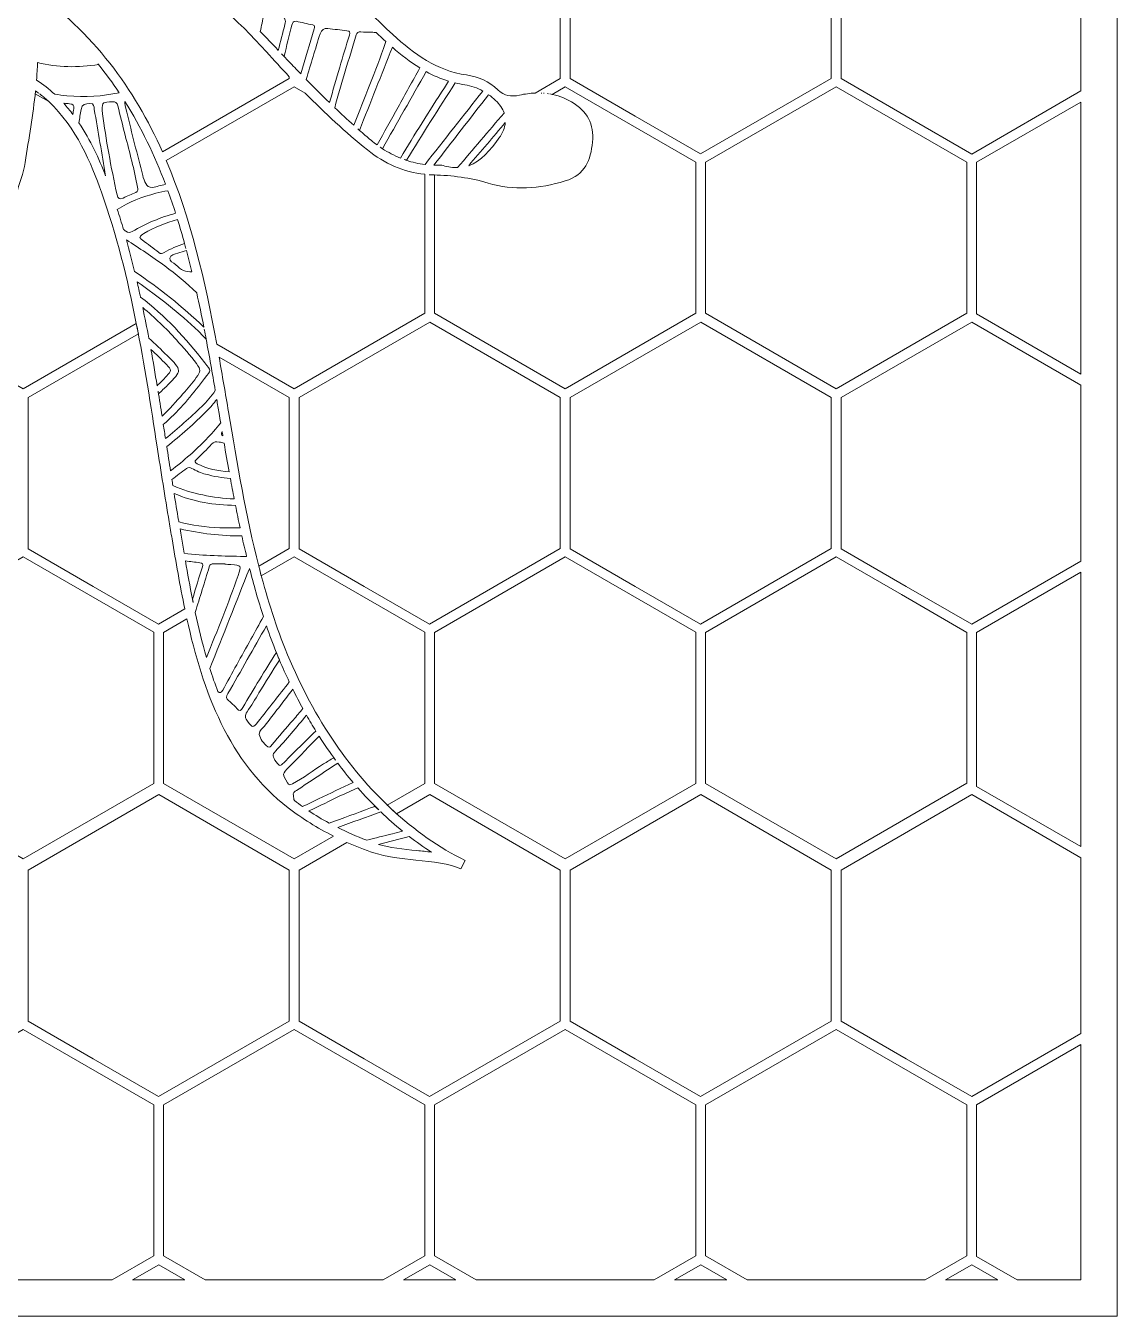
# Model space of a CAD drawing. Extents: x 40 to 2961, y -2960 to -39.
# Drawn here: x 1848 to 2961, y -2960 to -1644 of the extents above; entities that cross this region are included whole.
import ezdxf

# ---------------------------------------------------------------- set-up
doc = ezdxf.new("R2010")
doc.units = 0
doc.header["$MEASUREMENT"] = 0
doc.layers.add('Layer 1', color=7, linetype='Continuous')

msp = doc.modelspace()

# ---------------------------------------------------------------- linework, layer by layer
at = {"layer": 'Layer 1', "lineweight": 0}
for points in [[(40.1, -39.4), (40.1, -2960), (2960.8, -2960), (2960.8, -39.4), (40.1, -39.4)], [(2536.2, -1774.8), (2469.6, -1736.4), (2403.1, -1698), (2403.1, -1543.9), (2536.3, -1467), (2669.4, -1543.9), (2669.4, -1697.9), (2536.2, -1774.8)], [(2923.7, -1710.6), (2812.5, -1774.9), (2745.8, -1736.4), (2679.3, -1698), (2679.3, -1543.9), (2812.5, -1467), (2923.7, -1531.3), (2923.7, -1710.6)], [(2674.3, -2014.2), (2541.1, -1937.3), (2541.1, -1783.3), (2674.4, -1706.4), (2741, -1744.8), (2807.6, -1783.3), (2807.6, -1937.2), (2674.3, -2014.2)], [(2923.7, -1999.4), (2817.4, -1938), (2817.4, -1783.3), (2923.7, -1721.9), (2923.7, -1999.4)], [(2193.4, -2215.8), (2126.9, -2177.4), (2126.9, -2023.3), (2260.1, -1946.4), (2393.2, -2023.3), (2393.2, -2177.3), (2260, -2254.2), (2193.4, -2215.8)], [(2403.1, -2023.3), (2536.3, -1946.4), (2669.4, -2023.3), (2669.4, -2177.3), (2536.2, -2254.2), (2469.6, -2215.8), (2403.1, -2177.4), (2403.1, -2023.3)], [(2923.7, -2190), (2812.5, -2254.3), (2745.8, -2215.8), (2679.3, -2177.4), (2679.3, -2023.3), (2812.5, -1946.4), (2923.7, -2010.7), (2923.7, -2190)], [(1712.5, -2416.7), (1712.5, -2262.7), (1845.7, -2185.8), (1912.3, -2224.2), (1978.8, -2262.6), (1978.8, -2416.7), (1845.7, -2493.6), (1712.5, -2416.7)], [(2264.9, -2416.7), (2264.9, -2262.7), (2398.2, -2185.8), (2464.8, -2224.2), (2531.3, -2262.6), (2531.3, -2416.7), (2398.1, -2493.6), (2264.9, -2416.7)], [(2541.1, -2416.7), (2541.1, -2262.7), (2674.4, -2185.8), (2741, -2224.2), (2807.6, -2262.7), (2807.6, -2416.6), (2674.3, -2493.6), (2541.1, -2416.7)], [(2923.7, -2481.2), (2817.4, -2419.8), (2817.4, -2262.7), (2923.7, -2201.3), (2923.7, -2481.2)], [(1850.7, -2505.1), (1983.9, -2428.2), (2117, -2505.1), (2117, -2659.1), (1983.8, -2736), (1917.2, -2697.6), (1850.7, -2659.2), (1850.7, -2505.1)], [(2403.1, -2505.1), (2536.3, -2428.2), (2669.4, -2505.1), (2669.4, -2659.1), (2536.2, -2736), (2469.6, -2697.6), (2403.1, -2659.2), (2403.1, -2505.1)], [(2923.7, -2671.8), (2812.5, -2736.1), (2745.8, -2697.6), (2679.3, -2659.2), (2679.3, -2505.1), (2812.5, -2428.2), (2923.7, -2492.5), (2923.7, -2671.8)], [(1755, -2923), (1712.5, -2898.5), (1712.5, -2744.5), (1845.7, -2667.6), (1912.3, -2706), (1978.8, -2744.4), (1978.8, -2898.5), (1936.4, -2923), (1755, -2923)], [(2031.2, -2923), (1988.7, -2898.5), (1988.7, -2744.5), (2122, -2667.6), (2188.5, -2706), (2255.1, -2744.4), (2255.1, -2898.5), (2212.6, -2923), (2031.2, -2923)], [(2307.4, -2923), (2264.9, -2898.5), (2264.9, -2744.5), (2398.2, -2667.6), (2464.8, -2706), (2531.3, -2744.4), (2531.3, -2898.5), (2488.8, -2923), (2307.4, -2923)], [(2583.6, -2923), (2541.1, -2898.5), (2541.1, -2744.5), (2674.4, -2667.6), (2741, -2706), (2807.6, -2744.5), (2807.6, -2898.4), (2765, -2923), (2583.6, -2923)], [(2923.7, -2923), (2858.7, -2923), (2817.4, -2899.2), (2817.4, -2744.5), (2923.7, -2683.1), (2923.7, -2923)], [(1957.2, -2923), (1983.9, -2907.6), (2010.5, -2923), (1957.2, -2923)], [(2233.4, -2923), (2260.1, -2907.6), (2286.7, -2923), (2233.4, -2923)], [(2509.6, -2923), (2536.3, -2907.6), (2563, -2923), (2509.6, -2923)], [(2785.8, -2923), (2812.5, -2907.6), (2839.2, -2923), (2785.8, -2923)]]:
    msp.add_lwpolyline(points, dxfattribs=at)
for points, knots in [([(2367.6, -1712.7), (2362.3, -1713), (2357, -1713.7), (2351.7, -1714.8), (2342.8, -1716.8), (2336.4, -1716), (2329.5, -1709.3), (2320.9, -1700.9), (2309.4, -1696), (2297.6, -1694.3), (2267.2, -1690), (2244.3, -1672.9), (2222.5, -1653.1), (2188.2, -1621.9), (2158.5, -1586.3), (2126.9, -1552.7), (2126.9, -1552.7), (2126.9, -1552.8), (2126.9, -1552.8), (2126.9, -1552.8), (2126.9, -1543.9), (2126.9, -1543.9), (2126.9, -1543.9), (2128, -1543.3), (2128, -1543.3), (2126.9, -1543.2), (2125.8, -1543), (2124.7, -1542.9), (2124.2, -1542.8), (2123.8, -1542.7), (2123.3, -1542.6), (2123.8, -1542.7), (2124.2, -1542.8), (2124.7, -1542.9), (2195.8, -1551.9), (2265.3, -1543.6), (2332.6, -1521.4), (2332.6, -1521.4), (2332.7, -1521.3), (2332.8, -1521.3), (2337.5, -1520.1), (2342.3, -1518.8), (2347.2, -1517.3), (2347.2, -1517.3), (2393.2, -1543.9), (2393.2, -1543.9), (2393.2, -1543.9), (2393.2, -1697.9), (2393.2, -1697.9), (2393.2, -1697.9), (2367.6, -1712.7), (2367.6, -1712.7)], [0, 0, 0, 0, 1, 1, 1, 2, 2, 2, 3, 3, 3, 4, 4, 4, 5, 5, 5, 6, 6, 6, 7, 7, 7, 8, 8, 8, 9, 9, 9, 10, 10, 10, 11, 11, 11, 12, 12, 12, 13, 13, 13, 14, 14, 14, 15, 15, 15, 16, 16, 16, 17, 17, 17, 17]), ([(1856.1, -1543.6), (1856.2, -1542.6), (1856.2, -1541.7), (1856.3, -1540.7), (1856.3, -1540.7), (1869.8, -1532.9), (1869.8, -1532.9), (1868.5, -1532.7), (1867.2, -1532.5), (1866, -1532.5), (1869.9, -1532.7), (1873.7, -1533.6), (1877.5, -1534.6), (1963.8, -1557.3), (2034.3, -1604.6), (2093.6, -1670.6), (2101.3, -1679.2), (2109.1, -1687.7), (2117, -1696.1), (2117, -1696.1), (2117, -1697.9), (2117, -1697.9), (2117, -1697.9), (1987.7, -1772.6), (1987.7, -1772.6), (1987.7, -1772.6), (1987.7, -1772.6), (1987.7, -1772.6), (1959.1, -1708.5), (1917.7, -1651.1), (1853.5, -1606.4), (1853.5, -1606.4), (1853.4, -1606.5), (1853.4, -1606.5), (1853.7, -1585.6), (1853.8, -1564.6), (1856.1, -1543.6)], [0, 0, 0, 0, 1, 1, 1, 2, 2, 2, 3, 3, 3, 4, 4, 4, 5, 5, 5, 6, 6, 6, 7, 7, 7, 8, 8, 8, 9, 9, 9, 10, 10, 10, 11, 11, 11, 12, 12, 12, 12]), ([(2105.7, -1669.2), (2099.7, -1662.8), (2093.6, -1656.3), (2087.4, -1650), (2088.5, -1644.2), (2089.8, -1638.4), (2091.1, -1632.7), (2092, -1628.9), (2093.7, -1627.8), (2097.3, -1629.4), (2101, -1631.1), (2104.8, -1632.4), (2108.6, -1633.9), (2112.7, -1635.6), (2113.8, -1638.2), (2112.6, -1642.8), (2110.3, -1651.6), (2108, -1660.4), (2105.7, -1669.2)], [0, 0, 0, 0, 1, 1, 1, 2, 2, 2, 3, 3, 3, 4, 4, 4, 5, 5, 5, 6, 6, 6, 6]), ([(2128.8, -1693.3), (2124.6, -1689), (2120.5, -1684.7), (2116.4, -1680.4), (2114, -1677.8), (2111.5, -1675.3), (2109.1, -1672.8), (2110, -1673.6), (2110.8, -1674.5), (2111.6, -1675.3), (2114.3, -1664.7), (2117, -1654.1), (2119.7, -1643.4), (2120.2, -1641.3), (2120.8, -1639.1), (2123.9, -1639.6), (2129.6, -1640.8), (2135.3, -1642), (2141, -1643.3), (2143.5, -1643.9), (2142.6, -1645.5), (2142.2, -1647.1), (2137.7, -1662.5), (2133.2, -1677.9), (2128.8, -1693.3)], [0, 0, 0, 0, 1, 1, 1, 2, 2, 2, 3, 3, 3, 4, 4, 4, 5, 5, 5, 6, 6, 6, 7, 7, 7, 8, 8, 8, 8]), ([(2134.3, -1698.9), (2138.8, -1683.3), (2143.5, -1667.8), (2148.4, -1652.3), (2149.8, -1648), (2152.2, -1646.6), (2156.3, -1646.8), (2162.8, -1647.7), (2169.2, -1648.5), (2175.7, -1649.2), (2178.8, -1649.5), (2179.2, -1650.6), (2178.3, -1653.6), (2174.8, -1664.4), (2171.5, -1675.3), (2168.4, -1686.2), (2164.8, -1698.3), (2161.4, -1710.4), (2157.9, -1722.5), (2149.9, -1714.8), (2142.1, -1706.9), (2134.3, -1699), (2134.3, -1699), (2134.3, -1698.9), (2134.3, -1698.9)], [0, 0, 0, 0, 1, 1, 1, 2, 2, 2, 3, 3, 3, 4, 4, 4, 5, 5, 5, 6, 6, 6, 7, 7, 7, 8, 8, 8, 8]), ([(2205.6, -1651), (2208.3, -1653.6), (2211.1, -1656.2), (2213.8, -1658.7), (2214.3, -1659.3), (2214.9, -1659.7), (2215.4, -1660.2), (2215.2, -1660.9), (2215, -1661.5), (2214.8, -1662.2), (2205, -1690.4), (2193.6, -1717.9), (2182.7, -1745.6), (2176.1, -1739.7), (2169.6, -1733.8), (2163.3, -1727.7), (2169.8, -1702.7), (2177.9, -1678.1), (2185.3, -1653.4), (2186, -1650.9), (2187.4, -1650.3), (2189.9, -1650.4), (2193.6, -1650.6), (2197.4, -1650.5), (2201.1, -1650.5), (2201.1, -1650.5), (2201.1, -1650.7), (2201.1, -1650.7), (2202.6, -1650.8), (2204.1, -1650.9), (2205.6, -1651)], [0, 0, 0, 0, 1, 1, 1, 2, 2, 2, 3, 3, 3, 4, 4, 4, 5, 5, 5, 6, 6, 6, 7, 7, 7, 8, 8, 8, 9, 9, 9, 10, 10, 10, 10]), ([(2227.8, -1727.2), (2220.7, -1740.1), (2213.6, -1752.9), (2206.5, -1765.7), (2204.4, -1764.2), (2202.4, -1762.6), (2200.3, -1760.9), (2196.4, -1757.6), (2192.4, -1754.2), (2188.5, -1750.8), (2187.9, -1750.3), (2187.3, -1749.7), (2186.7, -1749.2), (2187.3, -1749.7), (2187.9, -1750.3), (2188.5, -1750.8), (2199.7, -1722.5), (2210.9, -1694.3), (2222, -1666.1), (2230.9, -1673.9), (2240.1, -1681), (2250, -1687.1), (2242.6, -1700.5), (2235.2, -1713.9), (2227.8, -1727.2)], [0, 0, 0, 0, 1, 1, 1, 2, 2, 2, 3, 3, 3, 4, 4, 4, 5, 5, 5, 6, 6, 6, 7, 7, 7, 8, 8, 8, 8]), ([(1890.4, -1715.5), (1886.2, -1715.1), (1882.1, -1714.5), (1877.9, -1714), (1872.2, -1708.7), (1866.1, -1703.8), (1859.4, -1699.6), (1859.8, -1693.6), (1860.2, -1687.7), (1860.4, -1681.7), (1880.9, -1686.8), (1901.8, -1686.9), (1922.5, -1683.6), (1922.3, -1683.4), (1922.1, -1683.2), (1921.9, -1682.9), (1922.1, -1683.2), (1922.3, -1683.4), (1922.5, -1683.6), (1922.5, -1683.6), (1922.5, -1683.6), (1922.5, -1683.6), (1930, -1692.9), (1937.1, -1702.5), (1943.6, -1712.4), (1926.7, -1716), (1909.1, -1717.3), (1890.4, -1715.5)], [0, 0, 0, 0, 1, 1, 1, 2, 2, 2, 3, 3, 3, 4, 4, 4, 5, 5, 5, 6, 6, 6, 7, 7, 7, 8, 8, 8, 9, 9, 9, 9]), ([(2256.5, -1690.9), (2263.7, -1694.8), (2271.3, -1698.1), (2279.4, -1700.6), (2277.9, -1702.8), (2276.5, -1705.1), (2275, -1707.4), (2259.8, -1731.1), (2244.7, -1754.9), (2230.2, -1779), (2223.9, -1776.5), (2217.8, -1773.3), (2211.9, -1769.5), (2211.9, -1769.5), (2211.9, -1769.5), (2211.9, -1769.5), (2211.1, -1769), (2210.4, -1768.5), (2209.7, -1768), (2210.5, -1768.5), (2211.2, -1769), (2211.9, -1769.5), (2226.8, -1743.3), (2241.6, -1717.1), (2256.5, -1690.9)], [0, 0, 0, 0, 1, 1, 1, 2, 2, 2, 3, 3, 3, 4, 4, 4, 5, 5, 5, 6, 6, 6, 7, 7, 7, 8, 8, 8, 8]), ([(1800.9, -1988.4), (1800.9, -1988.4), (1800.9, -1988.4), (1800.9, -1988.4), (1812.5, -1942.5), (1820.4, -1895.8), (1834.7, -1850.7), (1834.8, -1850.4), (1835, -1850), (1834.9, -1849.7), (1831.1, -1826.1), (1844.2, -1805.7), (1847.7, -1783.5), (1851.6, -1759.2), (1855.8, -1734.9), (1858.3, -1710.5), (1859.5, -1711.3), (1860.7, -1712.2), (1861.8, -1713), (1860.7, -1712.2), (1859.5, -1711.3), (1858.3, -1710.5), (1858.2, -1711.5), (1858.1, -1712.5), (1858, -1713.5), (1858, -1713.5), (1872, -1721.5), (1872, -1721.5), (1899.6, -1747.4), (1915.5, -1785.2), (1925.6, -1813.9), (1941, -1857.3), (1952.1, -1902.3), (1961, -1947.6), (1961, -1947.6), (1845.7, -2014.2), (1845.7, -2014.2), (1845.7, -2014.2), (1800.9, -1988.4), (1800.9, -1988.4)], [0, 0, 0, 0, 1, 1, 1, 2, 2, 2, 3, 3, 3, 4, 4, 4, 5, 5, 5, 6, 6, 6, 7, 7, 7, 8, 8, 8, 9, 9, 9, 10, 10, 10, 11, 11, 11, 12, 12, 12, 13, 13, 13, 13]), ([(2043, -1968.7), (2031.1, -1904.1), (2016.5, -1840.2), (1991.6, -1781.6), (1991.6, -1781.6), (1991.6, -1781.6), (1991.6, -1781.6), (1991.6, -1781.6), (2122, -1706.4), (2122, -1706.4), (2122, -1706.4), (2133.2, -1712.9), (2133.2, -1712.9), (2153.3, -1733.2), (2174.2, -1752.7), (2196.6, -1770.7), (2214.2, -1784.9), (2233.4, -1793.3), (2255.1, -1795.6), (2255.1, -1795.6), (2255.1, -1795.6), (2255.1, -1795.6), (2255.1, -1795.6), (2255.1, -1937.3), (2255.1, -1937.3), (2255.1, -1937.3), (2121.9, -2014.2), (2121.9, -2014.2), (2121.9, -2014.2), (2043, -1968.7), (2043, -1968.7), (2043, -1968.7), (2043, -1968.7), (2043, -1968.7)], [0, 0, 0, 0, 1, 1, 1, 2, 2, 2, 3, 3, 3, 4, 4, 4, 5, 5, 5, 6, 6, 6, 7, 7, 7, 8, 8, 8, 9, 9, 9, 10, 10, 10, 11, 11, 11, 11]), ([(2255.3, -1785.6), (2248.8, -1784.8), (2242.5, -1783.4), (2236.4, -1781.3), (2236.4, -1781.3), (2236.4, -1781.4), (2236.4, -1781.4), (2235.7, -1781.1), (2234.9, -1780.9), (2234.2, -1780.6), (2234.9, -1780.9), (2235.7, -1781.1), (2236.4, -1781.3), (2252.7, -1754.9), (2269.2, -1728.5), (2286.2, -1702.4), (2289.4, -1703.1), (2292.5, -1703.8), (2295.8, -1704.3), (2302.4, -1705.3), (2308.5, -1707.5), (2314.2, -1710.7), (2294.6, -1735.6), (2275, -1760.6), (2255.3, -1785.6)], [0, 0, 0, 0, 1, 1, 1, 2, 2, 2, 3, 3, 3, 4, 4, 4, 5, 5, 5, 6, 6, 6, 7, 7, 7, 8, 8, 8, 8]), ([(2264.9, -1937.3), (2264.9, -1937.3), (2264.9, -1796.2), (2264.9, -1796.2), (2264.6, -1796.2), (2264.3, -1796.2), (2264, -1796.2), (2282.9, -1796.8), (2301.3, -1799), (2319.6, -1804.5), (2345.7, -1812.3), (2371.8, -1810.4), (2398.1, -1802.4), (2418.9, -1796.1), (2424.1, -1780.8), (2426, -1762.8), (2428, -1744.6), (2420.4, -1730.8), (2404.6, -1721.7), (2397.5, -1717.5), (2390.1, -1715), (2382.6, -1713.7), (2383.4, -1713.8), (2384.1, -1713.9), (2384.8, -1714.1), (2384.8, -1714.1), (2398.2, -1706.4), (2398.2, -1706.4), (2398.2, -1706.4), (2464.8, -1744.8), (2464.8, -1744.8), (2464.8, -1744.8), (2531.3, -1783.2), (2531.3, -1783.2), (2531.3, -1783.2), (2531.3, -1937.3), (2531.3, -1937.3), (2531.3, -1937.3), (2398.1, -2014.2), (2398.1, -2014.2), (2398.1, -2014.2), (2264.9, -1937.3), (2264.9, -1937.3)], [0, 0, 0, 0, 1, 1, 1, 2, 2, 2, 3, 3, 3, 4, 4, 4, 5, 5, 5, 6, 6, 6, 7, 7, 7, 8, 8, 8, 9, 9, 9, 10, 10, 10, 11, 11, 11, 12, 12, 12, 13, 13, 13, 14, 14, 14, 14]), ([(1865.3, -1715.7), (1864.3, -1714.9), (1863.3, -1714.2), (1862.3, -1713.4), (1863.3, -1714.2), (1864.3, -1714.9), (1865.3, -1715.7)], [0, 0, 0, 0, 1, 1, 1, 2, 2, 2, 2]), ([(1868.7, -1718.6), (1867.7, -1717.7), (1866.6, -1716.8), (1865.6, -1715.9), (1866.6, -1716.8), (1867.7, -1717.7), (1868.7, -1718.6)], [0, 0, 0, 0, 1, 1, 1, 2, 2, 2, 2]), ([(1872, -1721.5), (1870.9, -1720.5), (1869.8, -1719.6), (1868.7, -1718.6), (1869.8, -1719.6), (1870.9, -1720.5), (1872, -1721.5)], [0, 0, 0, 0, 1, 1, 1, 2, 2, 2, 2]), ([(1897.3, -1728.9), (1897, -1730.8), (1896.7, -1732.7), (1896.5, -1734.6), (1893.5, -1730.7), (1890.4, -1726.8), (1887.1, -1723.2), (1889.4, -1723.4), (1891.2, -1723.6), (1893.1, -1723.6), (1896.7, -1723.7), (1897.8, -1725.3), (1897.3, -1728.9)], [0, 0, 0, 0, 1, 1, 1, 2, 2, 2, 3, 3, 3, 4, 4, 4, 4]), ([(1904.7, -1729.5), (1905.5, -1724), (1909.3, -1723.7), (1913.7, -1723.4), (1918.4, -1723.2), (1917.7, -1726.7), (1918.2, -1729.3), (1922.1, -1752), (1926, -1774.6), (1929.8, -1797.3), (1923.1, -1779.9), (1914.4, -1760.7), (1902.5, -1743.1), (1903.3, -1738.5), (1904, -1734), (1904.7, -1729.5)], [0, 0, 0, 0, 1, 1, 1, 2, 2, 2, 3, 3, 3, 4, 4, 4, 5, 5, 5, 5]), ([(1926.6, -1733.9), (1925.8, -1722.7), (1926.1, -1722.3), (1933.6, -1721.7), (1934.6, -1721.6), (1935.6, -1721.8), (1936.5, -1721.6), (1939.9, -1721.1), (1941.4, -1722.5), (1942.2, -1725.9), (1944.5, -1735.8), (1947.2, -1745.7), (1949.7, -1755.7), (1954.2, -1773.3), (1959, -1790.9), (1962.3, -1808.8), (1962.7, -1810.9), (1963.3, -1812.9), (1960.5, -1814.1), (1956.2, -1815.9), (1951.9, -1817.9), (1947.6, -1819.8), (1944.3, -1821.3), (1942.4, -1820.7), (1941.5, -1816.7), (1935.1, -1788.1), (1930.1, -1759.3), (1926.6, -1733.9)], [0, 0, 0, 0, 1, 1, 1, 2, 2, 2, 3, 3, 3, 4, 4, 4, 5, 5, 5, 6, 6, 6, 7, 7, 7, 8, 8, 8, 9, 9, 9, 9]), ([(1990.8, -1805.8), (1986.2, -1807), (1981.6, -1808.1), (1977.8, -1809), (1973.9, -1809.2), (1971.9, -1807.6), (1970.7, -1805.1), (1969.5, -1802.5), (1968.3, -1799.7), (1967.6, -1796.9), (1962.1, -1775.4), (1956.6, -1753.8), (1951.3, -1732.2), (1950, -1726.9), (1949.2, -1723.5), (1949.3, -1721.2), (1966.1, -1747.8), (1979.6, -1776.2), (1990.8, -1805.8)], [0, 0, 0, 0, 1, 1, 1, 2, 2, 2, 3, 3, 3, 4, 4, 4, 5, 5, 5, 6, 6, 6, 6]), ([(2320.1, -1714.4), (2322.5, -1716.1), (2324.9, -1718.1), (2327.2, -1720.3), (2331.4, -1724.3), (2334.3, -1728.6), (2335.9, -1733), (2335.9, -1733), (2335.9, -1733.1), (2335.9, -1733.1), (2320, -1751.7), (2304.3, -1770.2), (2288.5, -1788.8), (2284, -1789), (2279, -1788.3), (2273.7, -1786.7), (2272.1, -1786.2), (2270.2, -1786.4), (2268.4, -1786.4), (2267.1, -1786.4), (2265.7, -1786.4), (2264.3, -1786.3), (2282.9, -1762.3), (2301.5, -1738.3), (2320.1, -1714.4)], [0, 0, 0, 0, 1, 1, 1, 2, 2, 2, 3, 3, 3, 4, 4, 4, 5, 5, 5, 6, 6, 6, 7, 7, 7, 8, 8, 8, 8]), ([(2373.7, -1712.8), (2373.9, -1712.8), (2374.1, -1712.8), (2374.3, -1712.8), (2374.1, -1712.8), (2373.9, -1712.8), (2373.7, -1712.8)], [0, 0, 0, 0, 1, 1, 1, 2, 2, 2, 2]), ([(2376.2, -1712.9), (2376.3, -1712.9), (2376.5, -1712.9), (2376.6, -1712.9), (2376.5, -1712.9), (2376.3, -1712.9), (2376.2, -1712.9)], [0, 0, 0, 0, 1, 1, 1, 2, 2, 2, 2]), ([(2380, -1713.3), (2380.3, -1713.3), (2380.7, -1713.4), (2381, -1713.4), (2380.7, -1713.4), (2380.3, -1713.3), (2380, -1713.3)], [0, 0, 0, 0, 1, 1, 1, 2, 2, 2, 2]), ([(2337.1, -1742.8), (2336.7, -1748), (2334.6, -1753.4), (2330.7, -1758.8), (2321.9, -1771), (2312.5, -1782.3), (2299.8, -1786.8), (2312.4, -1772.2), (2324.8, -1757.5), (2337.1, -1742.8)], [0, 0, 0, 0, 1, 1, 1, 2, 2, 2, 3, 3, 3, 3]), ([(2263.8, -1796.2), (2262.3, -1796.2), (2260.8, -1796.1), (2259.4, -1796), (2260.8, -1796.1), (2262.3, -1796.2), (2263.8, -1796.2)], [0, 0, 0, 0, 1, 1, 1, 2, 2, 2, 2]), ([(1981.1, -1815), (1985.1, -1814), (1989.2, -1813.1), (1993.2, -1812.3), (1996, -1819.9), (1998.6, -1827.6), (2001.1, -1835.3), (1986, -1839.4), (1971.2, -1845.5), (1957, -1854), (1954.6, -1855.4), (1952.7, -1855.1), (1950.4, -1853.6), (1949.6, -1853), (1948.8, -1852.5), (1948, -1852), (1946, -1845.1), (1943.9, -1838.2), (1941.7, -1831.4), (1953.8, -1823.7), (1967.1, -1818.6), (1981.1, -1815)], [0, 0, 0, 0, 1, 1, 1, 2, 2, 2, 3, 3, 3, 4, 4, 4, 5, 5, 5, 6, 6, 6, 7, 7, 7, 7]), ([(2010.3, -1866.2), (2002.7, -1868.7), (1995.7, -1871.7), (1989.5, -1875.3), (1987.7, -1876.4), (1986.1, -1877), (1984.1, -1875.4), (1978.5, -1871.1), (1972.7, -1866.8), (1967, -1862.5), (1966.1, -1861.8), (1965.4, -1860.9), (1964.7, -1860.1), (1965.3, -1857.8), (1967.2, -1856.9), (1968.8, -1856), (1979.6, -1849.7), (1991.1, -1844.9), (2003.1, -1841.7), (2005.6, -1849.8), (2008, -1858), (2010.3, -1866.2), (2010.3, -1866.2), (2010.3, -1866.2), (2010.3, -1866.2), (2010.8, -1867.9), (2011.2, -1869.6), (2011.7, -1871.3), (2011.2, -1869.6), (2010.7, -1867.9), (2010.3, -1866.2)], [0, 0, 0, 0, 1, 1, 1, 2, 2, 2, 3, 3, 3, 4, 4, 4, 5, 5, 5, 6, 6, 6, 7, 7, 7, 8, 8, 8, 9, 9, 9, 10, 10, 10, 10]), ([(1990, -1889), (2001.7, -1897.5), (2012.5, -1906.6), (2022.6, -1916.4), (2025.2, -1928), (2027.6, -1939.7), (2029.9, -1951.4), (2008, -1930.4), (1984.4, -1911.7), (1959.3, -1894.7), (1956.7, -1883.9), (1953.9, -1873.1), (1950.9, -1862.4), (1964.2, -1871), (1977.3, -1879.7), (1990, -1889)], [0, 0, 0, 0, 1, 1, 1, 2, 2, 2, 3, 3, 3, 4, 4, 4, 5, 5, 5, 5]), ([(2012.2, -1873.2), (2014.1, -1880.4), (2016, -1887.7), (2017.7, -1894.9), (2011.6, -1895.6), (2006.6, -1893), (2001.3, -1887.9), (1999, -1885.7), (1994.4, -1884.5), (1995.1, -1881.1), (1995.7, -1877.7), (2000.2, -1877.1), (2003.4, -1876), (2006.3, -1875), (2009.2, -1874.1), (2012.2, -1873.2)], [0, 0, 0, 0, 1, 1, 1, 2, 2, 2, 3, 3, 3, 4, 4, 4, 5, 5, 5, 5]), ([(1994.2, -2045.7), (2007.7, -2033.1), (2019.5, -2018.6), (2030.7, -2003.8), (2037.6, -1994.6), (2037.5, -1996.6), (2030.8, -1987.8), (2011.6, -1962.6), (1990.2, -1939.8), (1965.3, -1920.8), (1964.2, -1915.6), (1963, -1910.3), (1961.8, -1905.1), (1983.6, -1920.7), (2004.9, -1936.9), (2024.3, -1955.6), (2027, -1958.2), (2029.7, -1960.9), (2032.2, -1963.7), (2031.6, -1960.4), (2031, -1957), (2030.3, -1953.6), (2031, -1957), (2031.6, -1960.4), (2032.3, -1963.8), (2032.2, -1963.8), (2032.2, -1963.8), (2032.2, -1963.7), (2035.5, -1981.1), (2038.6, -1998.6), (2041.5, -2016.1), (2037.6, -2022), (2033, -2027.4), (2027.8, -2032.3), (2015.8, -2043.7), (2003.7, -2054.8), (1990.8, -2065.1), (1990.1, -2060.4), (1989.3, -2055.6), (1988.6, -2050.8), (1990.5, -2049.1), (1992.3, -2047.4), (1994.2, -2045.7)], [0, 0, 0, 0, 1, 1, 1, 2, 2, 2, 3, 3, 3, 4, 4, 4, 5, 5, 5, 6, 6, 6, 7, 7, 7, 8, 8, 8, 9, 9, 9, 10, 10, 10, 11, 11, 11, 12, 12, 12, 13, 13, 13, 14, 14, 14, 14]), ([(1983.7, -2019.6), (1986.7, -2016.7), (1989.8, -2013.7), (1992.8, -2010.7), (2007.9, -1995.7), (2007.8, -1995.6), (1992.5, -1980.5), (1986.4, -1974.4), (1980.2, -1968.4), (1973.8, -1962.6), (1971.9, -1952.2), (1969.8, -1941.9), (1967.6, -1931.5), (1979.8, -1941.6), (1991.2, -1952.6), (2001.9, -1964.4), (2009, -1972.2), (2016.2, -1980.1), (2022.3, -1988.7), (2027, -1995.3), (2027.1, -1996.3), (2022.2, -2002.9), (2017.9, -2008.6), (2013.3, -2014.1), (2008.6, -2019.5), (2001.8, -2027.4), (1994.6, -2035), (1987.3, -2042.2), (1985.9, -2033.6), (1984.5, -2025.1), (1983.2, -2016.6), (1983.3, -2017.6), (1983.5, -2018.6), (1983.7, -2019.6)], [0, 0, 0, 0, 1, 1, 1, 2, 2, 2, 3, 3, 3, 4, 4, 4, 5, 5, 5, 6, 6, 6, 7, 7, 7, 8, 8, 8, 9, 9, 9, 10, 10, 10, 11, 11, 11, 11]), ([(1850.7, -2023.3), (1850.7, -2023.3), (1963.2, -1958.4), (1963.2, -1958.4), (1962.5, -1954.8), (1961.8, -1951.2), (1961, -1947.6), (1969.4, -1989.6), (1975.9, -2031.8), (1982.3, -2073.4), (1986.2, -2098.5), (1990.2, -2124.5), (1994.6, -2149.9), (1995.5, -2155.7), (1996.5, -2161.5), (1997.5, -2167.3), (2001.4, -2190.7), (2005.5, -2214.8), (2010.5, -2238.8), (2010.5, -2238.8), (1983.8, -2254.2), (1983.8, -2254.2), (1983.8, -2254.2), (1917.2, -2215.8), (1917.2, -2215.8), (1917.2, -2215.8), (1850.7, -2177.4), (1850.7, -2177.4), (1850.7, -2177.4), (1850.7, -2023.3), (1850.7, -2023.3)], [0, 0, 0, 0, 1, 1, 1, 2, 2, 2, 3, 3, 3, 4, 4, 4, 5, 5, 5, 6, 6, 6, 7, 7, 7, 8, 8, 8, 9, 9, 9, 10, 10, 10, 10]), ([(1982.3, -2011.3), (1980.3, -1998.9), (1978.2, -1986.5), (1975.9, -1974.1), (1981.3, -1979.1), (1986.6, -1984.3), (1991.7, -1989.6), (1997.1, -1995.4), (1997.1, -1995.7), (1991.8, -2001.5), (1988.7, -2004.9), (1985.5, -2008.1), (1982.3, -2011.3)], [0, 0, 0, 0, 1, 1, 1, 2, 2, 2, 3, 3, 3, 4, 4, 4, 4]), ([(2055, -2037.9), (2051.9, -2019.3), (2048.7, -2000.6), (2045.4, -1982), (2045.4, -1982), (2117, -2023.3), (2117, -2023.3), (2117, -2023.3), (2117, -2177.3), (2117, -2177.3), (2117, -2177.3), (2085.9, -2195.3), (2085.9, -2195.3), (2072.8, -2144.1), (2063.8, -2090.4), (2055, -2037.9)], [0, 0, 0, 0, 1, 1, 1, 2, 2, 2, 3, 3, 3, 4, 4, 4, 5, 5, 5, 5]), ([(2033, -2036.8), (2036.7, -2033.2), (2039.9, -2029.2), (2043, -2025.1), (2043.8, -2029.9), (2044.6, -2034.7), (2045.5, -2039.5), (2046, -2042.7), (2046.5, -2045.9), (2047.1, -2049.2), (2037.5, -2060.7), (2027.1, -2071.7), (2015.8, -2081.7), (2009.4, -2087.4), (2002.7, -2092.8), (1996, -2098), (1994.6, -2089.7), (1993.3, -2081.4), (1992.1, -2073.1), (2006.4, -2061.9), (2020.1, -2049.8), (2033, -2036.8)], [0, 0, 0, 0, 1, 1, 1, 2, 2, 2, 3, 3, 3, 4, 4, 4, 5, 5, 5, 6, 6, 6, 7, 7, 7, 7]), ([(2048.5, -2058), (2048.5, -2058), (2048.5, -2057.9), (2048.5, -2057.9), (2048.8, -2059.3), (2049, -2060.8), (2049.3, -2062.2), (2047.4, -2061.3), (2047.3, -2060.1), (2048.5, -2058)], [0, 0, 0, 0, 1, 1, 1, 2, 2, 2, 3, 3, 3, 3]), ([(2050.5, -2069.8), (2052.2, -2079.5), (2053.9, -2089.2), (2055.7, -2098.9), (2044.4, -2098.3), (2033.5, -2096), (2023.2, -2090.8), (2020.5, -2089.4), (2020.1, -2088.6), (2022.3, -2086.4), (2027.6, -2081.4), (2032.8, -2076.2), (2037.8, -2070.8), (2040.1, -2068.4), (2042.3, -2067.9), (2045.5, -2068.6), (2047.2, -2069), (2048.9, -2069.4), (2050.5, -2069.8)], [0, 0, 0, 0, 1, 1, 1, 2, 2, 2, 3, 3, 3, 4, 4, 4, 5, 5, 5, 6, 6, 6, 6]), ([(2012.3, -2095.6), (2014.2, -2094.1), (2015.8, -2094.8), (2017.7, -2095.6), (2022.3, -2097.7), (2026.8, -2100.2), (2031.7, -2101.4), (2040.2, -2103.7), (2048.6, -2105.1), (2056.9, -2105.7), (2058.1, -2112.7), (2059.5, -2119.7), (2060.8, -2126.7), (2050.4, -2126.2), (2039.5, -2124.9), (2028.7, -2122.6), (2018.3, -2120.4), (2007.9, -2117.6), (1998.3, -2112.9), (1998, -2110.8), (1997.6, -2108.8), (1997.3, -2106.7), (2002.3, -2103), (2007.4, -2099.4), (2012.3, -2095.6)], [0, 0, 0, 0, 1, 1, 1, 2, 2, 2, 3, 3, 3, 4, 4, 4, 5, 5, 5, 6, 6, 6, 7, 7, 7, 8, 8, 8, 8]), ([(2062.1, -2133.2), (2063.6, -2140.8), (2065.1, -2148.4), (2066.8, -2156), (2059.9, -2156), (2053, -2156.1), (2046.1, -2156), (2031.8, -2155.7), (2017.9, -2153.6), (2004.4, -2149.9), (2004.3, -2149.3), (2004.2, -2148.8), (2004.1, -2148.3), (2002.5, -2139.2), (2001, -2130.1), (1999.6, -2121), (2019.4, -2129.8), (2040.5, -2132.8), (2062.1, -2133.2)], [0, 0, 0, 0, 1, 1, 1, 2, 2, 2, 3, 3, 3, 4, 4, 4, 5, 5, 5, 6, 6, 6, 6]), ([(2068.6, -2164.4), (2070.1, -2171.5), (2071.8, -2178.4), (2073.5, -2185.4), (2072.6, -2185.3), (2071.8, -2185.3), (2071, -2185.3), (2050.5, -2184.8), (2030, -2184.7), (2009.8, -2182), (2008.8, -2176.5), (2007.9, -2171.1), (2007, -2165.7), (2006.6, -2162.8), (2006.1, -2160), (2005.6, -2157.1), (2026.4, -2162.1), (2047.4, -2164.4), (2068.6, -2164.4)], [0, 0, 0, 0, 1, 1, 1, 2, 2, 2, 3, 3, 3, 4, 4, 4, 5, 5, 5, 6, 6, 6, 6]), ([(2019, -2232.4), (2018.8, -2231.2), (2018.5, -2230.1), (2018.3, -2229), (2018.3, -2228.9), (2018.3, -2228.9), (2018.4, -2228.9), (2015.7, -2215.9), (2013.4, -2202.8), (2011.1, -2189.9), (2016, -2190.5), (2020.9, -2191.1), (2025.8, -2191.7), (2028.9, -2192), (2029.3, -2193.1), (2028.4, -2196), (2024.9, -2206.9), (2021.6, -2217.8), (2018.4, -2228.7), (2018.4, -2228.7), (2018.4, -2228.8), (2018.4, -2228.9), (2018.6, -2230.1), (2018.8, -2231.2), (2019, -2232.4)], [0, 0, 0, 0, 1, 1, 1, 2, 2, 2, 3, 3, 3, 4, 4, 4, 5, 5, 5, 6, 6, 6, 7, 7, 7, 8, 8, 8, 8]), ([(2021.1, -2242.4), (2025.8, -2226.9), (2030.7, -2211.4), (2035.4, -2195.9), (2036.1, -2193.4), (2037.5, -2192.7), (2040, -2192.8), (2043.7, -2193.1), (2047.4, -2192.9), (2051.2, -2192.9), (2051.2, -2192.9), (2051.2, -2193.2), (2051.2, -2193.2), (2053.3, -2193.3), (2055.4, -2193.4), (2057.5, -2193.6), (2068.2, -2194.5), (2068.3, -2194.6), (2064.8, -2204.7), (2055.1, -2233), (2043.6, -2260.6), (2032.6, -2288.4), (2028.2, -2273.3), (2024.4, -2257.9), (2021.1, -2242.4), (2021.1, -2242.4), (2021.1, -2242.4), (2021.1, -2242.4)], [0, 0, 0, 0, 1, 1, 1, 2, 2, 2, 3, 3, 3, 4, 4, 4, 5, 5, 5, 6, 6, 6, 7, 7, 7, 8, 8, 8, 9, 9, 9, 9]), ([(2036, -2299.7), (2049.5, -2265.7), (2062.9, -2231.8), (2076.3, -2197.8), (2076.3, -2197.7), (2076.4, -2197.6), (2076.5, -2197.5), (2080.7, -2214.1), (2085.4, -2230.5), (2090.6, -2246.6), (2090.6, -2246.6), (2090.6, -2246.6), (2090.6, -2246.6), (2086.4, -2254.3), (2082.1, -2262), (2077.9, -2269.7), (2068.3, -2287), (2058.5, -2304.3), (2049.1, -2321.8), (2047.5, -2324.5), (2046.4, -2325), (2044.1, -2322.9), (2041.2, -2315.3), (2038.5, -2307.6), (2036, -2299.7), (2036, -2299.7), (2036, -2299.7), (2036, -2299.7)], [0, 0, 0, 0, 1, 1, 1, 2, 2, 2, 3, 3, 3, 4, 4, 4, 5, 5, 5, 6, 6, 6, 7, 7, 7, 8, 8, 8, 9, 9, 9, 9]), ([(2112.7, -2279.4), (2102, -2252.6), (2093.3, -2224.3), (2085.9, -2195.3), (2086.7, -2198.6), (2087.6, -2201.9), (2088.4, -2205.1), (2088.4, -2205.1), (2122, -2185.8), (2122, -2185.8), (2122, -2185.8), (2188.5, -2224.2), (2188.5, -2224.2), (2188.5, -2224.2), (2255.1, -2262.6), (2255.1, -2262.6), (2255.1, -2262.6), (2255.1, -2416.7), (2255.1, -2416.7), (2255.1, -2416.7), (2216.8, -2438.8), (2216.8, -2438.8), (2218.3, -2440.3), (2219.9, -2441.8), (2221.5, -2443.3), (2176.7, -2401.8), (2139.3, -2345.8), (2112.7, -2279.4)], [0, 0, 0, 0, 1, 1, 1, 2, 2, 2, 3, 3, 3, 4, 4, 4, 5, 5, 5, 6, 6, 6, 7, 7, 7, 8, 8, 8, 9, 9, 9, 9]), ([(1988.7, -2416.7), (1988.7, -2416.7), (1988.7, -2262.7), (1988.7, -2262.7), (1988.7, -2262.7), (2012.6, -2248.9), (2012.6, -2248.9), (2028.9, -2322.8), (2055.3, -2395), (2116, -2441.7), (2130.2, -2452.6), (2145.5, -2462.2), (2162, -2470.4), (2162, -2470.4), (2162, -2470.4), (2162, -2470.4), (2162, -2470.4), (2121.9, -2493.6), (2121.9, -2493.6), (2121.9, -2493.6), (1988.7, -2416.7), (1988.7, -2416.7)], [0, 0, 0, 0, 1, 1, 1, 2, 2, 2, 3, 3, 3, 4, 4, 4, 5, 5, 5, 6, 6, 6, 7, 7, 7, 7]), ([(2103.8, -2283.2), (2092.1, -2301.8), (2080.6, -2320.4), (2069.7, -2339.4), (2067.6, -2342.9), (2066.2, -2343.5), (2063.5, -2340.2), (2061, -2337.4), (2058.3, -2334.7), (2055.4, -2332.4), (2052.3, -2330.1), (2052.8, -2328.1), (2054.5, -2325.1), (2067.6, -2302.1), (2080.7, -2279), (2093.7, -2256), (2096.8, -2265.1), (2100.2, -2274.1), (2103.7, -2283), (2103.7, -2283.1), (2103.8, -2283.2), (2103.8, -2283.2), (2104.8, -2285.8), (2105.9, -2288.3), (2107, -2290.8), (2107, -2290.8), (2106.9, -2290.8), (2106.9, -2290.9), (2110.1, -2298.5), (2113.5, -2306), (2117, -2313.3), (2106.4, -2326.8), (2095.9, -2340.2), (2085.3, -2353.7), (2079.9, -2360.5), (2079.8, -2360.4), (2074.4, -2353.4), (2071.9, -2350.2), (2071.3, -2347.5), (2073.9, -2343.8), (2078.3, -2337.6), (2082.1, -2331), (2086.1, -2324.5), (2093, -2313.2), (2100, -2302), (2106.9, -2290.9), (2105.9, -2288.3), (2104.8, -2285.8), (2103.8, -2283.2)], [0, 0, 0, 0, 1, 1, 1, 2, 2, 2, 3, 3, 3, 4, 4, 4, 5, 5, 5, 6, 6, 6, 7, 7, 7, 8, 8, 8, 9, 9, 9, 10, 10, 10, 11, 11, 11, 12, 12, 12, 13, 13, 13, 14, 14, 14, 15, 15, 15, 16, 16, 16, 16]), ([(2091.7, -2358.2), (2101.3, -2345.8), (2111, -2333.3), (2120.6, -2320.8), (2123.9, -2327.5), (2127.3, -2334), (2130.8, -2340.4), (2127.6, -2344.3), (2124.3, -2348.1), (2121.1, -2351.9), (2113.8, -2360.4), (2106.6, -2368.9), (2099.2, -2377.4), (2098.2, -2378.6), (2097, -2380.9), (2095, -2379.3), (2090.7, -2375.9), (2087.5, -2371.7), (2086.4, -2366.7), (2086.6, -2362.4), (2089.8, -2360.7), (2091.7, -2358.2)], [0, 0, 0, 0, 1, 1, 1, 2, 2, 2, 3, 3, 3, 4, 4, 4, 5, 5, 5, 6, 6, 6, 7, 7, 7, 7]), ([(2103, -2383.8), (2114.2, -2372.1), (2124.1, -2359.5), (2134.5, -2347.2), (2137.6, -2352.7), (2140.8, -2358), (2144.1, -2363.3), (2133.3, -2374), (2122.4, -2384.6), (2111.6, -2395.3), (2107.4, -2399.5), (2107.4, -2399.5), (2103.7, -2394.8), (2099.7, -2389.5), (2099.4, -2387.6), (2103, -2383.8)], [0, 0, 0, 0, 1, 1, 1, 2, 2, 2, 3, 3, 3, 4, 4, 4, 5, 5, 5, 5]), ([(2117, -2399.9), (2117.4, -2399.5), (2117.7, -2399.1), (2118, -2398.8), (2127.8, -2388.8), (2137.5, -2378.5), (2147.5, -2368.7), (2152.9, -2377.1), (2158.4, -2385.2), (2164.2, -2393.1), (2163.5, -2392.3), (2162.9, -2391.4), (2162.3, -2390.5), (2158.8, -2392.7), (2155.4, -2394.8), (2151.9, -2396.9), (2141.2, -2403.4), (2131.4, -2411.3), (2120.3, -2417.2), (2117.8, -2418.5), (2116.8, -2418.8), (2115.1, -2416), (2109.6, -2407.2), (2109.4, -2407.3), (2117, -2399.9)], [0, 0, 0, 0, 1, 1, 1, 2, 2, 2, 3, 3, 3, 4, 4, 4, 5, 5, 5, 6, 6, 6, 7, 7, 7, 8, 8, 8, 8]), ([(2121.2, -2429.1), (2120.3, -2426.3), (2122.3, -2425.1), (2124.3, -2423.8), (2138.5, -2414.8), (2152.3, -2405.2), (2166.4, -2396), (2171.4, -2402.8), (2176.6, -2409.4), (2182, -2415.8), (2170.2, -2421.3), (2158.4, -2426.9), (2146.6, -2432.5), (2141.2, -2435), (2135.9, -2437.8), (2130.6, -2440.4), (2127.7, -2438.4), (2124.9, -2436.4), (2122.2, -2434.3), (2122.1, -2434.2), (2122, -2434.1), (2121.9, -2434), (2122, -2434.1), (2122.1, -2434.2), (2122.2, -2434.2), (2121.6, -2432.6), (2121.1, -2431), (2121.2, -2429.1)], [0, 0, 0, 0, 1, 1, 1, 2, 2, 2, 3, 3, 3, 4, 4, 4, 5, 5, 5, 6, 6, 6, 7, 7, 7, 8, 8, 8, 9, 9, 9, 9]), ([(2126.9, -2505.1), (2126.9, -2505.1), (2175.7, -2476.9), (2175.7, -2476.9), (2184.7, -2480.8), (2193.8, -2484.4), (2203.3, -2487.6), (2215.7, -2491.7), (2231.2, -2493.3), (2246.1, -2494.9), (2263.1, -2496.6), (2280.7, -2498.4), (2291.9, -2503.9), (2291.9, -2503.9), (2296.2, -2495.3), (2296.2, -2495.3), (2269.7, -2482.2), (2244.6, -2464.7), (2221.6, -2443.3), (2223.2, -2444.8), (2224.8, -2446.3), (2226.4, -2447.7), (2226.4, -2447.7), (2260.1, -2428.2), (2260.1, -2428.2), (2260.1, -2428.2), (2393.2, -2505.1), (2393.2, -2505.1), (2393.2, -2505.1), (2393.2, -2659.1), (2393.2, -2659.1), (2393.2, -2659.1), (2260, -2736), (2260, -2736), (2260, -2736), (2193.4, -2697.6), (2193.4, -2697.6), (2193.4, -2697.6), (2126.9, -2659.2), (2126.9, -2659.2), (2126.9, -2659.2), (2126.9, -2505.1), (2126.9, -2505.1)], [0, 0, 0, 0, 1, 1, 1, 2, 2, 2, 3, 3, 3, 4, 4, 4, 5, 5, 5, 6, 6, 6, 7, 7, 7, 8, 8, 8, 9, 9, 9, 10, 10, 10, 11, 11, 11, 12, 12, 12, 13, 13, 13, 14, 14, 14, 14]), ([(2169.1, -2429.2), (2175.1, -2426.6), (2180.9, -2424), (2186.8, -2421.3), (2193.7, -2429.1), (2200.8, -2436.7), (2208.1, -2443.7), (2206.8, -2442.6), (2205.5, -2441.3), (2204.3, -2440.1), (2202.8, -2440.6), (2201.3, -2441.1), (2199.8, -2441.7), (2185.8, -2446.9), (2171.8, -2452.4), (2157.6, -2457.2), (2150.4, -2453.3), (2143.5, -2449.1), (2136.9, -2444.7), (2148, -2440.2), (2158.2, -2434), (2169.1, -2429.2)], [0, 0, 0, 0, 1, 1, 1, 2, 2, 2, 3, 3, 3, 4, 4, 4, 5, 5, 5, 6, 6, 6, 7, 7, 7, 7]), ([(2222.1, -2468), (2213.3, -2470.3), (2204.6, -2472.5), (2195.9, -2474.6), (2185.7, -2470.8), (2175.8, -2466.5), (2166.3, -2461.7), (2181, -2456.4), (2195.6, -2451.1), (2210.2, -2445.8), (2217.4, -2452.7), (2224.8, -2459.2), (2232.4, -2465.4), (2228.9, -2466.3), (2225.5, -2467.2), (2222.1, -2468)], [0, 0, 0, 0, 1, 1, 1, 2, 2, 2, 3, 3, 3, 4, 4, 4, 5, 5, 5, 5]), ([(2239.2, -2470.8), (2246.5, -2476.5), (2254.1, -2481.9), (2261.8, -2486.8), (2256.9, -2486.2), (2252, -2485.7), (2247.1, -2485.2), (2233.3, -2483.8), (2219.1, -2482.3), (2207.9, -2478.9), (2218.3, -2476.2), (2228.7, -2473.5), (2239.2, -2470.8)], [0, 0, 0, 0, 1, 1, 1, 2, 2, 2, 3, 3, 3, 4, 4, 4, 4])]:
    msp.add_open_spline(points, degree=3, knots=knots, dxfattribs=at)

doc.saveas('drawing.dxf')
